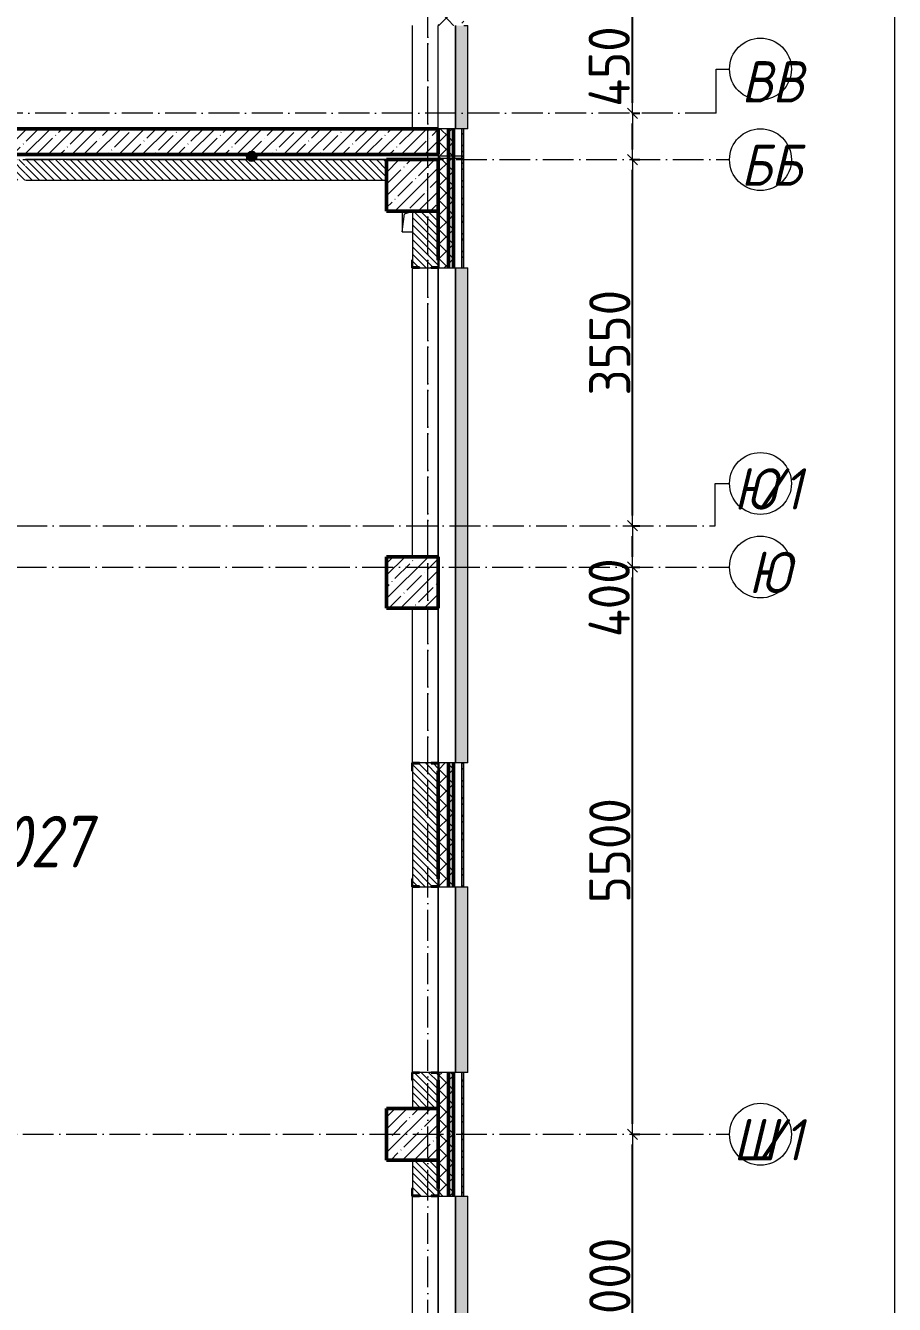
# Model space of a CAD drawing. Header units: millimetres. Extents: x -213536 to 1564669, y -45299 to 942238.
# Drawn here: x 239679 to 248102, y 494697 to 507097 of the extents above; entities that cross this region are included whole.
import ezdxf

# ---------------------------------------------------------------- set-up
doc = ezdxf.new("R2010")
doc.units = ezdxf.units.MM
doc.linetypes.add('50_200_ШТРИХ_1Т_ш5_п1_п1_', pattern=[700, 500, -100, 0, -100])
for name, color, linetype, lineweight in [('A-____-____-DIMS', 7, 'Continuous', 9), ('A-GENM-____-MCUT', 7, 'Continuous', 25), ('A-GENM-____-OTLN', 7, 'Continuous', 9), ('A-GENM-____-OTLN-1', 7, 'Continuous', 25), ('A-GLAZ-____-OTLN', 7, 'Continuous', 9), ('A-WALL-____-MCUT', 7, 'Continuous', 13), ('A-WALL-____-MCUT-1', 7, 'Continuous', 9), ('A-WALL-____-MCUT-2', 7, 'Continuous', 50), ('A-WALL-____-MCUT-3', 7, 'Continuous', 9), ('A-WALL-____-OTLN', 7, 'Continuous', 9), ('A-WALL-____-PATT-1', 7, 'Continuous', 9), ('A-WALL-FNSH-MCUT-1', 7, 'Continuous', 9), ('G-____-____-TEXT', 7, 'Continuous', 9), ('S-COLS-____-MCUT', 7, 'Continuous', 50), ('S-COLS-____-OTLN', 7, 'Continuous', 9), ('S-GRID-____-IDEN', 7, 'Continuous', 9), ('S-GRID-____-OTLN', 7, 'Continuous', 9), ('S-GRID-____-OTLN-1', 7, '50_200_ШТРИХ_1Т_ш5_п1_п1_', 9), ('Марки помещений', 7, 'Continuous', 9)]:
    doc.layers.add(name, color=color, linetype=linetype, lineweight=lineweight)
doc.layers.add('A-GLAZ-____-OTLN-1', color=7, linetype='Continuous', lineweight=9, true_color=0xc0c0c0)
doc.styles.add('ISOCPEUR_I', font='isocpeui.ttf', dxfattribs={"width": 0.9, "height": 2.5})
doc.styles.add('ISOCPEUR_I_2', font='isocpeui.ttf', dxfattribs={"width": 0.85, "height": 2.3})
doc.styles.add('ISOCPEUR_I_9', font='isocpeui.ttf', dxfattribs={"width": 0.9, "height": 250})
doc.styles.add('СПДС', font='isocpeur.ttf', dxfattribs={"width": 0.9})
doc.dimstyles.new('Размера А3', dxfattribs={"dimtxt": 200, "dimasz": 100, "dimexe": 70, "dimexo": 100, "dimgap": 20, "dimtad": 1, "dimdec": 0, "dimrnd": 10, "dimzin": 0, "dimdsep": 46, "dimtxsty": 'СПДС', "dimblk": 'ARROWHEAD_6', "dimcen": 1, "dimclrd": 256, "dimclre": 256, "dimclrt": 256, "dimazin": 0, "dimtfac": 1, "dimtdec": 0, "dimtmove": 2, "dimatfit": 3, "dimfxl": 1, "dimtolj": 1, "dimtzin": 0, "dimarcsym": 0})
pattern_1 = [(45, (142429.06, 459015.94), (-70.71068, 70.71068), []), (135, (142429.06, 459015.94), (-70.71068, -70.71068), [])]
pattern_2 = [(45, (-101000, -46531.04), (-114.04925, 114.04925), []), (45, (-100885.95, -46531.04), (-114.04925, 114.04925), [201.613, -40.323, 3.353, -36.97])]
pattern_3 = [(135, (142429.057, 459015.94), (-35.35534, -35.35534), [])]
pattern_4 = [(45, (142429.06, 459015.94), (-114.04925, 114.04925), []), (45, (142543.1, 459015.94), (-114.04925, 114.04925), [201.612, -40.322, 3.353, -36.97])]
pattern_5 = [(45, (142429.06, 459015.94), (-85.53659, 85.53659), []), (45, (142486.08, 459015.94), (-85.53659, 85.53659), [])]

# ---------------------------------------------------------------- blocks, each defined once
blk = doc.blocks.new('BSC_Колонна _Прямоугольная - 500х500-V114-АР1_План отверстий 3 этажа в осях 1-64_Ю-ЯЯ')
at = {"layer": 'S-COLS-____-OTLN'}
h = blk.add_hatch(dxfattribs=at)
h.set_pattern_fill('FP_119', color=256, style=0, pattern_type=2)
h.set_pattern_definition(pattern_2)
h.paths.add_polyline_path([(-250, -250), (250, -250), (250, 250), (-250, 250), (-250, 198)], flags=0)
at = {"layer": 'S-COLS-____-MCUT'}
for p, q in [((250, 250), (-250, 250)), ((-250, 250), (-250, -250)), ((250, -250), (250, 250)), ((-250, -250), (250, -250))]:
    blk.add_line(p, q, dxfattribs=at)
blk = doc.blocks.new('Отлив_СКБ - Отлив витража_120_НВФ-31885283-АР1_План отверстий 3 этажа в осях 1-64_Ю-ЯЯ')
at = {"layer": 'A-GLAZ-____-OTLN-1'}
for points in [[(427, -2), (1000, -2), (1000, 0), (0, 0), (0, -2)], [(427, -120), (1000, -120), (1000, -2), (0, -2), (0, -120)]]:
    blk.add_hatch(color=256, dxfattribs=at).paths.add_polyline_path(points, flags=0)
at = {"layer": 'A-GLAZ-____-OTLN'}
for p, q in [((0, 0), (1000, 0)), ((1000, -2), (0, -2)), ((0, -120), (0, -83)), ((0, -120), (1000, -120)), ((1000, -83), (1000, -120))]:
    blk.add_line(p, q, dxfattribs=at)
blk = doc.blocks.new('Стены 13 - Стены 4-31812941-АР1_План отверстий 3 этажа в осях 1-64_Ю-ЯЯ')
at = {"layer": 'A-WALL-____-MCUT'}
for p, q in [((-1844, 41030), (-1844, 41010)), ((-1594, 41030), (-1844, 41030)), ((-1844, 41010), (-1594, 41010)), ((-1594, 41010), (-1594, 41030))]:
    blk.add_line(p, q, dxfattribs=at)
blk = doc.blocks.new('Ось сетки - Круг_Ø6_00__ISO-2_5_0_9K_-25732049-АР1_План отверстий 3 этажа в осях 1-64_Ю-ЯЯ')
at = {"layer": 'S-GRID-____-IDEN'}
blk.add_circle((0, 0), 3, dxfattribs=at)
blk = doc.blocks.new('BSC_Колонна _Прямоугольная - 500х500-V35-АР1_План отверстий 3 этажа в осях 1-64_А-ГГ')
at = {"layer": 'S-COLS-____-OTLN'}
h = blk.add_hatch(dxfattribs=at)
h.set_pattern_fill('FP_72', color=256, style=0, pattern_type=2)
h.set_pattern_definition([(45, (-101000, -37331.04), (-114.04925, 114.04925), []), (45, (-100885.95, -37331.04), (-114.04925, 114.04925), [201.613, -40.323, 3.353, -36.97])])
h.paths.add_polyline_path([(-250, -250), (250, -250), (250, 250), (-250, 250)], flags=0)
at = {"layer": 'S-COLS-____-MCUT'}
for p, q in [((250, 250), (-250, 250)), ((-250, 250), (-250, -250)), ((250, -250), (250, 250)), ((-250, -250), (250, -250))]:
    blk.add_line(p, q, dxfattribs=at)
blk = doc.blocks.new('BSC_Колонна _Прямоугольная - 500х500-V138-АР1_План отверстий 3 этажа в осях 1-64_А-ГГ')
at = {"layer": 'S-COLS-____-OTLN'}
h = blk.add_hatch(dxfattribs=at)
h.set_pattern_fill('FP_161', color=256, style=0, pattern_type=2)
h.set_pattern_definition(pattern_2)
h.paths.add_polyline_path([(-250, -250), (250, -250), (250, 250), (-250, 250), (-250, -215)], flags=0)
at = {"layer": 'S-COLS-____-MCUT'}
for p, q in [((250, 250), (-250, 250)), ((-250, 250), (-250, -250)), ((250, -250), (250, 250)), ((-250, -250), (250, -250))]:
    blk.add_line(p, q, dxfattribs=at)
blk = doc.blocks.new('BSC_Колонна _Прямоугольная - 500х500-V140-АР1_План отверстий 3 этажа в осях 1-64_А-ГГ')
at = {"layer": 'S-COLS-____-OTLN'}
h = blk.add_hatch(dxfattribs=at)
h.set_pattern_fill('FP_163', color=256, style=0, pattern_type=2)
h.set_pattern_definition([(45, (-101000, -42681.04), (-114.04925, 114.04925), []), (45, (-100885.95, -42681.04), (-114.04925, 114.04925), [201.613, -40.323, 3.353, -36.97])])
h.paths.add_polyline_path([(-250, -250), (250, -250), (250, 250), (-250, 250)], flags=0)
at = {"layer": 'S-COLS-____-MCUT'}
for p, q in [((250, 250), (-250, 250)), ((-250, 250), (-250, -250)), ((250, -250), (250, 250)), ((-250, -250), (250, -250))]:
    blk.add_line(p, q, dxfattribs=at)
blk = doc.blocks.new('Фахверк_СКБ_Уголок - 250_2700-27497298-АР1_План отверстий 3 этажа в осях 1-64_А-ГГ')
at = {"layer": 'A-GENM-____-MCUT'}
for p, q in [((200, 181), (125, 181)), ((125, 181), (125, 106)), ((131, 106), (131, 175)), ((131, 175), (200, 175)), ((200, 175), (200, 181)), ((125, 106), (131, 106)), ((131, -6), (125, -6)), ((125, -6), (125, -81)), ((125, -81), (200, -81)), ((131, -75), (131, -6)), ((200, -75), (131, -75)), ((200, -81), (200, -75))]:
    blk.add_line(p, q, dxfattribs=at)
blk = doc.blocks.new('AR_Отверстие прямоугольное _в плите_ - AR_Отверстие прямоугольное _в плите_-V178-АР1_План отверстий 3 этажа в осях 1-64_А-ГГ')
at = {"layer": 'A-GENM-____-OTLN'}
for p, q in [((-50, 100), (-50, -100)), ((-50, -100), (-25, 75)), ((-25, 75), (50, 100)), ((-50, -100), (50, -100))]:
    blk.add_line(p, q, dxfattribs=at)
blk = doc.blocks.new('Отлив_СКБ - Отлив витража_120_НВФ-31885687-АР1_План отверстий 3 этажа в осях 1-64_А-ГГ')
at = {"layer": 'A-GLAZ-____-OTLN-1'}
for points in [[(0, 0), (0, -2), (1800, -2), (1800, 0), (534, 0)], [(0, -2), (0, -120), (1800, -120), (1800, -2), (534, -2)]]:
    blk.add_hatch(color=256, dxfattribs=at).paths.add_polyline_path(points, flags=0)
at = {"layer": 'A-GLAZ-____-OTLN'}
for p, q in [((0, 0), (1800, 0)), ((1800, -2), (0, -2)), ((0, -120), (0, -83)), ((0, -120), (1800, -120)), ((1800, -83), (1800, -120))]:
    blk.add_line(p, q, dxfattribs=at)
blk = doc.blocks.new('Отлив_СКБ - Отлив витража_120_НВФ-31885688-АР1_План отверстий 3 этажа в осях 1-64_А-ГГ')
at = {"layer": 'A-GLAZ-____-OTLN-1'}
for points in [[(4275, -2), (4800, -2), (4800, 0), (0, 0), (0, -2), (740, -2)], [(4275, -120), (4800, -120), (4800, -2), (0, -2), (0, -120), (740, -120)]]:
    blk.add_hatch(color=256, dxfattribs=at).paths.add_polyline_path(points, flags=0)
at = {"layer": 'A-GLAZ-____-OTLN'}
for p, q in [((0, 0), (4800, 0)), ((4800, -2), (0, -2)), ((0, -120), (0, -83)), ((0, -120), (4800, -120)), ((4800, -83), (4800, -120))]:
    blk.add_line(p, q, dxfattribs=at)
blk = doc.blocks.new('Стены 13 - Стены 4-31812941-АР1_План отверстий 3 этажа в осях 1-64_А-ГГ')
at = {"layer": 'A-WALL-____-MCUT-3'}
for p, q in [((-1844, 41030), (-1844, 41010)), ((-1594, 41030), (-1844, 41030)), ((-1844, 41010), (-1594, 41010)), ((-1594, 41010), (-1594, 41030))]:
    blk.add_line(p, q, dxfattribs=at)
blk = doc.blocks.new('Ось сетки - Круг_Ø6_00__ISO-2_5_0_9K_-25732049-АР1_План отверстий 3 этажа в осях 1-64_А-ГГ')
at = {"layer": 'S-GRID-____-IDEN'}
blk.add_circle((0, 0), 3, dxfattribs=at)
blk = doc.blocks.new('ARROWHEAD_6')
at = {"color": 0, "linetype": 'Continuous'}
for p, q in [((0, 0), (-1, 0)), ((-0.5, -0.5), (0.5, 0.5))]:
    blk.add_line(p, q, dxfattribs=at)
blk = doc.blocks.new('*D2941')
at = {"layer": 'A-____-____-DIMS', "lineweight": -2, "transparency": 16777216}
for p, q in [((245557, 502247), (245633, 502247)), ((245563, 501947), (245563, 502147)), ((245557, 501847), (245633, 501847))]:
    blk.add_line(p, q, dxfattribs=at)
at = {"layer": 'Defpoints', "color": 0, "lineweight": 50, "transparency": 16777216}
for p in [(245457, 502247), (245563, 502247), (245457, 501847)]:
    blk.add_point(p, dxfattribs=at)
at = {"layer": 'A-____-____-DIMS', "lineweight": -2, "transparency": 16777216, "xscale": 100, "yscale": 100, "zscale": 100}
for p, rotation in [((245563, 502247), 90), ((245563, 501847), 270)]:
    blk.add_blockref('ARROWHEAD_6', p, dxfattribs=dict(at, rotation=rotation))
at = {"layer": 'A-____-____-DIMS', "transparency": 16777216, "insert": (245137, 501167), "char_height": 400, "attachment_point": 1, "rotation": 90, "line_spacing_factor": 1.149209, "style": 'СПДС'}
blk.add_mtext('\\A1;400', dxfattribs=at)
blk = doc.blocks.new('*D2942')
at = {"layer": 'A-____-____-DIMS', "lineweight": -2, "transparency": 16777216}
for p, q in [((245557, 505797), (245633, 505797)), ((245563, 502347), (245563, 505697)), ((245557, 502247), (245633, 502247))]:
    blk.add_line(p, q, dxfattribs=at)
at = {"layer": 'Defpoints', "color": 0, "lineweight": 50, "transparency": 16777216}
for p in [(245457, 505797), (245563, 505797), (245457, 502247)]:
    blk.add_point(p, dxfattribs=at)
at = {"layer": 'A-____-____-DIMS', "lineweight": -2, "transparency": 16777216, "xscale": 100, "yscale": 100, "zscale": 100}
for p, rotation in [((245563, 505797), 90), ((245563, 502247), 270)]:
    blk.add_blockref('ARROWHEAD_6', p, dxfattribs=dict(at, rotation=rotation))
at = {"layer": 'A-____-____-DIMS', "transparency": 16777216, "insert": (245343, 504022), "char_height": 400, "attachment_point": 5, "rotation": 90, "style": 'СПДС'}
blk.add_mtext('\\A1;3550', dxfattribs=at)
blk = doc.blocks.new('*D2943')
at = {"layer": 'A-____-____-DIMS', "lineweight": -2, "transparency": 16777216}
for p, q in [((245557, 506247), (245633, 506247)), ((245563, 505897), (245563, 506147)), ((245557, 505797), (245633, 505797))]:
    blk.add_line(p, q, dxfattribs=at)
at = {"layer": 'Defpoints', "color": 0, "lineweight": 50, "transparency": 16777216}
for p in [(245457, 506247), (245563, 506247), (245457, 505797)]:
    blk.add_point(p, dxfattribs=at)
at = {"layer": 'A-____-____-DIMS', "lineweight": -2, "transparency": 16777216, "xscale": 100, "yscale": 100, "zscale": 100}
for p, rotation in [((245563, 506247), 90), ((245563, 505797), 270)]:
    blk.add_blockref('ARROWHEAD_6', p, dxfattribs=dict(at, rotation=rotation))
at = {"layer": 'A-____-____-DIMS', "transparency": 16777216, "insert": (245137, 506310), "char_height": 400, "attachment_point": 1, "rotation": 90, "line_spacing_factor": 1.149209, "style": 'СПДС'}
blk.add_mtext('\\A1;450', dxfattribs=at)
blk = doc.blocks.new('*D2944')
at = {"layer": 'A-____-____-DIMS', "lineweight": -2, "transparency": 16777216}
for p, q in [((245557, 510947), (245633, 510947)), ((245563, 506347), (245563, 510847)), ((245557, 506247), (245633, 506247))]:
    blk.add_line(p, q, dxfattribs=at)
at = {"layer": 'Defpoints', "color": 0, "lineweight": 50, "transparency": 16777216}
for p in [(245457, 510947), (245563, 510947), (245457, 506247)]:
    blk.add_point(p, dxfattribs=at)
at = {"layer": 'A-____-____-DIMS', "lineweight": -2, "transparency": 16777216, "xscale": 100, "yscale": 100, "zscale": 100}
for p, rotation in [((245563, 510947), 90), ((245563, 506247), 270)]:
    blk.add_blockref('ARROWHEAD_6', p, dxfattribs=dict(at, rotation=rotation))
at = {"layer": 'A-____-____-DIMS', "transparency": 16777216, "insert": (245343, 508597), "char_height": 400, "attachment_point": 5, "rotation": 90, "style": 'СПДС'}
blk.add_mtext('\\A1;4700', dxfattribs=at)
blk = doc.blocks.new('*D2967')
at = {"layer": 'A-____-____-DIMS', "lineweight": -2, "transparency": 16777216}
for p, q in [((245557, 496347), (245633, 496347)), ((245563, 493447), (245563, 496247)), ((245557, 493347), (245633, 493347))]:
    blk.add_line(p, q, dxfattribs=at)
at = {"layer": 'Defpoints', "color": 0, "lineweight": 50, "transparency": 16777216}
for p in [(245457, 496347), (245563, 496347), (245457, 493347)]:
    blk.add_point(p, dxfattribs=at)
at = {"layer": 'A-____-____-DIMS', "lineweight": -2, "transparency": 16777216, "xscale": 100, "yscale": 100, "zscale": 100}
for p, rotation in [((245563, 496347), 90), ((245563, 493347), 270)]:
    blk.add_blockref('ARROWHEAD_6', p, dxfattribs=dict(at, rotation=rotation))
at = {"layer": 'A-____-____-DIMS', "transparency": 16777216, "insert": (245343, 494847), "char_height": 400, "attachment_point": 5, "rotation": 90, "style": 'СПДС'}
blk.add_mtext('\\A1;3000', dxfattribs=at)
blk = doc.blocks.new('*D2968')
at = {"layer": 'A-____-____-DIMS', "lineweight": -2, "transparency": 16777216}
for p, q in [((245557, 501847), (245633, 501847)), ((245563, 496447), (245563, 501747)), ((245557, 496347), (245633, 496347))]:
    blk.add_line(p, q, dxfattribs=at)
at = {"layer": 'Defpoints', "color": 0, "lineweight": 50, "transparency": 16777216}
for p in [(245457, 501847), (245563, 501847), (245457, 496347)]:
    blk.add_point(p, dxfattribs=at)
at = {"layer": 'A-____-____-DIMS', "lineweight": -2, "transparency": 16777216, "xscale": 100, "yscale": 100, "zscale": 100}
for p, rotation in [((245563, 501847), 90), ((245563, 496347), 270)]:
    blk.add_blockref('ARROWHEAD_6', p, dxfattribs=dict(at, rotation=rotation))
at = {"layer": 'A-____-____-DIMS', "transparency": 16777216, "insert": (245343, 499097), "char_height": 400, "attachment_point": 5, "rotation": 90, "style": 'СПДС'}
blk.add_mtext('\\A1;5500', dxfattribs=at)
blk = doc.blocks.new('*D2969')
at = {"layer": 'A-____-____-DIMS', "lineweight": -2, "transparency": 16777216}
for p, q in [((245557, 502247), (245633, 502247)), ((245563, 501947), (245563, 502147)), ((245557, 501847), (245633, 501847))]:
    blk.add_line(p, q, dxfattribs=at)
at = {"layer": 'Defpoints', "color": 0, "lineweight": 50, "transparency": 16777216}
for p in [(245457, 502247), (245563, 502247), (245457, 501847)]:
    blk.add_point(p, dxfattribs=at)
at = {"layer": 'A-____-____-DIMS', "lineweight": -2, "transparency": 16777216, "xscale": 100, "yscale": 100, "zscale": 100}
for p, rotation in [((245563, 502247), 90), ((245563, 501847), 270)]:
    blk.add_blockref('ARROWHEAD_6', p, dxfattribs=dict(at, rotation=rotation))
at = {"layer": 'A-____-____-DIMS', "transparency": 16777216, "insert": (245137, 501167), "char_height": 400, "attachment_point": 1, "rotation": 90, "line_spacing_factor": 1.149209, "style": 'СПДС'}
blk.add_mtext('\\A1;400', dxfattribs=at)
blk = doc.blocks.new('*D2970')
at = {"layer": 'A-____-____-DIMS', "lineweight": -2, "transparency": 16777216}
for p, q in [((245557, 505797), (245633, 505797)), ((245563, 502347), (245563, 505697)), ((245557, 502247), (245633, 502247))]:
    blk.add_line(p, q, dxfattribs=at)
at = {"layer": 'Defpoints', "color": 0, "lineweight": 50, "transparency": 16777216}
for p in [(245457, 505797), (245563, 505797), (245457, 502247)]:
    blk.add_point(p, dxfattribs=at)
at = {"layer": 'A-____-____-DIMS', "lineweight": -2, "transparency": 16777216, "xscale": 100, "yscale": 100, "zscale": 100}
for p, rotation in [((245563, 505797), 90), ((245563, 502247), 270)]:
    blk.add_blockref('ARROWHEAD_6', p, dxfattribs=dict(at, rotation=rotation))
at = {"layer": 'A-____-____-DIMS', "transparency": 16777216, "insert": (245343, 504022), "char_height": 400, "attachment_point": 5, "rotation": 90, "style": 'СПДС'}
blk.add_mtext('\\A1;3550', dxfattribs=at)
blk = doc.blocks.new('*D2971')
at = {"layer": 'A-____-____-DIMS', "lineweight": -2, "transparency": 16777216}
for p, q in [((245557, 506247), (245633, 506247)), ((245563, 505897), (245563, 506147)), ((245557, 505797), (245633, 505797))]:
    blk.add_line(p, q, dxfattribs=at)
at = {"layer": 'Defpoints', "color": 0, "lineweight": 50, "transparency": 16777216}
for p in [(245457, 506247), (245563, 506247), (245457, 505797)]:
    blk.add_point(p, dxfattribs=at)
at = {"layer": 'A-____-____-DIMS', "lineweight": -2, "transparency": 16777216, "xscale": 100, "yscale": 100, "zscale": 100}
for p, rotation in [((245563, 506247), 90), ((245563, 505797), 270)]:
    blk.add_blockref('ARROWHEAD_6', p, dxfattribs=dict(at, rotation=rotation))
at = {"layer": 'A-____-____-DIMS', "transparency": 16777216, "insert": (245137, 506310), "char_height": 400, "attachment_point": 1, "rotation": 90, "line_spacing_factor": 1.149209, "style": 'СПДС'}
blk.add_mtext('\\A1;450', dxfattribs=at)

msp = doc.modelspace()

# ---------------------------------------------------------------- hatches: boundary and pattern name
at = {"layer": 'A-WALL-____-PATT-1'}
h = msp.add_hatch(dxfattribs=at)
h.set_pattern_fill('FP_4', color=256, style=0, pattern_type=2)
h.set_pattern_definition(pattern_1)
h.paths.add_polyline_path([(243679.1, 505812), (243779.1, 505812), (243779.1, 506097), (243679.1, 506097)], flags=0)
h.paths.add_polyline_path([(243779.1, 507097), (243779.1, 514797), (243685.1, 514797), (243685.1, 514722), (243679.1, 514722), (243679.1, 507097)], flags=0)
h.paths.add_polyline_path([(243685.1, 528497), (243779.1, 528497), (243779.1, 529747), (243685.1, 529747), (243685.1, 529672), (243679.1, 529672), (243679.1, 528572), (243685.1, 528572), (243685.1, 528503)], flags=0)
h.paths.add_polyline_path([(243779.1, 531547), (243779.1, 532747), (243679.1, 532747), (243679.1, 531622), (243685.1, 531622), (243685.1, 531547)], flags=0)
h.paths.add_polyline_path([(243779.1, 534547), (243779.1, 535747), (243685.1, 535747), (243685.1, 535672), (243679.1, 535672), (243679.1, 534622), (243685.1, 534622), (243685.1, 534547)], flags=0)
h.paths.add_polyline_path([(243779.1, 537547), (243779.1, 538747), (243685.1, 538747), (243685.1, 538672), (243679.1, 538672), (243679.1, 537622), (243685.1, 537622), (243685.1, 537547)], flags=0)
h.paths.add_polyline_path([(243779.1, 540547), (243779.1, 544697), (243679.1, 544697), (243679.1, 540547)], flags=0)
h = msp.add_hatch(dxfattribs=at)
h.set_pattern_fill('FP_4', color=256, style=0, pattern_type=2)
h.set_pattern_definition(pattern_1)
h.paths.add_polyline_path([(243829.1, 505812), (243829.1, 506097), (243779.1, 506097), (243779.1, 505812)], flags=0)
h.paths.add_polyline_path([(243829.1, 507097), (243829.1, 514797), (243779.1, 514797), (243779.1, 507097)], flags=0)
h.paths.add_polyline_path([(243829.1, 528497), (243829.1, 529747), (243779.1, 529747), (243779.1, 528497)], flags=0)
h.paths.add_polyline_path([(243829.1, 531547), (243829.1, 532747), (243779.1, 532747), (243779.1, 531547)], flags=0)
h.paths.add_polyline_path([(243779.1, 534547), (243829.1, 534547), (243829.1, 535747), (243779.1, 535747), (243779.1, 535613.2)], flags=0)
h.paths.add_polyline_path([(243829.1, 537547), (243829.1, 538747), (243779.1, 538747), (243779.1, 537547)], flags=0)
h.paths.add_polyline_path([(243779.1, 540547), (243829.1, 540547), (243829.1, 544697), (243779.1, 544697)], flags=0)
h = msp.add_hatch(dxfattribs=at)
h.set_pattern_fill('FP_6', color=256, style=0, pattern_type=2)
h.set_pattern_definition(pattern_5)
h.paths.add_polyline_path([(243929.1, 505832), (243929.1, 506097), (243909.1, 506097), (243909.1, 505832)], flags=0)
h.paths.add_polyline_path([(243909.1, 507097), (243929.1, 507097), (243929.1, 514797), (243909.1, 514797), (243909.1, 509781.5)], flags=0)
h = msp.add_hatch(dxfattribs=at)
h.set_pattern_fill('FP_12', color=256, style=0, pattern_type=2)
h.set_pattern_definition(pattern_4)
h.paths.add_polyline_path([(243679.1, 505847), (243679.1, 506097), (239279.1, 506097), (239279.1, 505847), (243160.5, 505847)], flags=0)
h = msp.add_hatch(dxfattribs=at)
h.set_pattern_fill('FP_38', color=256, style=0, pattern_type=2)
h.set_pattern_definition(pattern_4)
h.paths.add_polyline_path([(243679.1, 505847), (243679.1, 506097), (239279.1, 506097), (239279.1, 505847), (243160.8, 505847)], flags=0)
h = msp.add_hatch(dxfattribs=at)
h.set_pattern_fill('FP_1', color=256, style=0, pattern_type=2)
h.set_pattern_definition(pattern_1)
h.paths.add_polyline_path([(243779.1, 505812), (243779.1, 506097), (243679.1, 506097), (243679.1, 505812)], flags=0)
h = msp.add_hatch(dxfattribs=at)
h.set_pattern_fill('FP_1', color=256, style=0, pattern_type=2)
h.set_pattern_definition(pattern_1)
h.paths.add_polyline_path([(243829.1, 505812), (243829.1, 506097), (243779.1, 506097), (243779.1, 505812)], flags=0)
h = msp.add_hatch(dxfattribs=at)
h.set_pattern_fill('FP_3', color=256, style=0, pattern_type=2)
h.set_pattern_definition(pattern_5)
h.paths.add_polyline_path([(243929.1, 505832), (243929.1, 506097), (243909.1, 506097), (243909.1, 505832)], flags=0)
h = msp.add_hatch(dxfattribs=at)
h.set_pattern_fill('FP_9', color=256, style=0, pattern_type=2)
h.set_pattern_definition(pattern_3)
h.paths.add_polyline_path([(243179.1, 505597), (243179.1, 505797), (239679.1, 505797), (239679.1, 505728), (239673.1, 505728), (239673.1, 505797), (236179.1, 505797), (236179.1, 505597), (239673.1, 505597), (239673.1, 505666), (239679.1, 505666), (239679.1, 505597), (243160.5, 505597)], flags=0)
h = msp.add_hatch(dxfattribs=at)
h.set_pattern_fill('FP_6', color=256, style=0, pattern_type=2)
h.set_pattern_definition(pattern_3)
h.paths.add_polyline_path([(243179.1, 505597), (243179.1, 505797), (239679.1, 505797), (239679.1, 505728), (239673.1, 505728), (239673.1, 505797), (236179.1, 505797), (236179.1, 505597), (239673.1, 505597), (239673.1, 505666), (239679.1, 505666), (239679.1, 505597), (243160.8, 505597)], flags=0)
h = msp.add_hatch(dxfattribs=at)
h.set_pattern_fill('FP_4', color=256, style=0, pattern_type=2)
h.set_pattern_definition(pattern_1)
h.paths.add_polyline_path([(243685.1, 504747), (243779.1, 504747), (243779.1, 505812), (243679.1, 505812), (243679.1, 504822), (243685.1, 504822), (243685.1, 504753)], flags=0)
h = msp.add_hatch(dxfattribs=at)
h.set_pattern_fill('FP_1', color=256, style=0, pattern_type=2)
h.set_pattern_definition(pattern_1)
h.paths.add_polyline_path([(243779.1, 456997), (243779.1, 457947), (243685.1, 457947), (243685.1, 457872), (243679.1, 457872), (243679.1, 456997)], flags=0)
h.paths.add_polyline_path([(243685.1, 459747), (243779.1, 459747), (243779.1, 460947), (243685.1, 460947), (243685.1, 460872), (243679.1, 460872), (243679.1, 459822), (243685.1, 459822), (243685.1, 459750)], flags=0)
h.paths.add_polyline_path([(243779.1, 462747), (243779.1, 463947), (243685.1, 463947), (243685.1, 463872), (243679.1, 463872), (243679.1, 462822), (243685.1, 462822), (243685.1, 462747)], flags=0)
h.paths.add_polyline_path([(243779.1, 465747), (243779.1, 466947), (243685.1, 466947), (243685.1, 466872), (243679.1, 466872), (243679.1, 465822), (243685.1, 465822), (243685.1, 465747)], flags=0)
h.paths.add_polyline_path([(243685.1, 468747), (243779.1, 468747), (243779.1, 469947), (243685.1, 469947), (243685.1, 469872), (243679.1, 469872), (243679.1, 468822), (243685.1, 468822), (243685.1, 468753)], flags=0)
h.paths.add_polyline_path([(243685.1, 474747), (243779.1, 474747), (243779.1, 475947), (243685.1, 475947), (243685.1, 475872), (243679.1, 475872), (243679.1, 474822), (243685.1, 474822), (243685.1, 474753)], flags=0)
h.paths.add_polyline_path([(243685.1, 477747), (243779.1, 477747), (243779.1, 478947), (243685.1, 478947), (243685.1, 478872), (243679.1, 478872), (243679.1, 477822), (243685.1, 477822), (243685.1, 477753)], flags=0)
h.paths.add_polyline_path([(243779.1, 480747), (243779.1, 481947), (243685.1, 481947), (243685.1, 481872), (243679.1, 481872), (243679.1, 480822), (243685.1, 480822), (243685.1, 480747)], flags=0)
h.paths.add_polyline_path([(243685.1, 483747), (243779.1, 483747), (243779.1, 484947), (243685.1, 484947), (243685.1, 484872), (243679.1, 484872), (243679.1, 483822), (243685.1, 483822), (243685.1, 483753)], flags=0)
h.paths.add_polyline_path([(243779.1, 486747), (243779.1, 487947), (243685.1, 487947), (243685.1, 487872), (243679.1, 487872), (243679.1, 486822), (243685.1, 486822), (243685.1, 486747)], flags=0)
h.paths.add_polyline_path([(243779.1, 492747), (243779.1, 493947), (243685.1, 493947), (243685.1, 493872), (243679.1, 493872), (243679.1, 492822), (243685.1, 492822), (243685.1, 492747)], flags=0)
h.paths.add_polyline_path([(243685.1, 495747), (243779.1, 495747), (243779.1, 496947), (243685.1, 496947), (243685.1, 496872), (243679.1, 496872), (243679.1, 495822), (243685.1, 495822), (243685.1, 495753)], flags=0)
h.paths.add_polyline_path([(243779.1, 498747), (243779.1, 499947), (243685.1, 499947), (243685.1, 499872), (243679.1, 499872), (243679.1, 498822), (243685.1, 498822), (243685.1, 498747)], flags=0)
h.paths.add_polyline_path([(243779.1, 504747), (243779.1, 505812), (243679.1, 505812), (243679.1, 504822), (243685.1, 504822), (243685.1, 504747)], flags=0)
h = msp.add_hatch(dxfattribs=at)
h.set_pattern_fill('FP_4', color=256, style=0, pattern_type=2)
h.set_pattern_definition(pattern_1)
h.paths.add_polyline_path([(243829.1, 504747), (243829.1, 505812), (243779.1, 505812), (243779.1, 504747)], flags=0)
h = msp.add_hatch(dxfattribs=at)
h.set_pattern_fill('FP_1', color=256, style=0, pattern_type=2)
h.set_pattern_definition(pattern_1)
h.paths.add_polyline_path([(243779.1, 456947), (243829.1, 456947), (243829.1, 457947), (243779.1, 457947), (243779.1, 456997)], flags=0)
h.paths.add_polyline_path([(243779.1, 459747), (243829.1, 459747), (243829.1, 460947), (243779.1, 460947), (243779.1, 459750)], flags=0)
h.paths.add_polyline_path([(243829.1, 462747), (243829.1, 463947), (243779.1, 463947), (243779.1, 462747)], flags=0)
h.paths.add_polyline_path([(243829.1, 465747), (243829.1, 466947), (243779.1, 466947), (243779.1, 465747)], flags=0)
h.paths.add_polyline_path([(243779.1, 468747), (243829.1, 468747), (243829.1, 469947), (243779.1, 469947), (243779.1, 469210.3)], flags=0)
h.paths.add_polyline_path([(243779.1, 474747), (243829.1, 474747), (243829.1, 475947), (243779.1, 475947), (243779.1, 475230.5)], flags=0)
h.paths.add_polyline_path([(243829.1, 477747), (243829.1, 478947), (243779.1, 478947), (243779.1, 477747)], flags=0)
h.paths.add_polyline_path([(243829.1, 480747), (243829.1, 481947), (243779.1, 481947), (243779.1, 480747)], flags=0)
h.paths.add_polyline_path([(243779.1, 483747), (243829.1, 483747), (243829.1, 484947), (243779.1, 484947), (243779.1, 483830.8)], flags=0)
h.paths.add_polyline_path([(243779.1, 486747), (243829.1, 486747), (243829.1, 487947), (243779.1, 487947), (243779.1, 487271)], flags=0)
h.paths.add_polyline_path([(243779.1, 492747), (243829.1, 492747), (243829.1, 493947), (243779.1, 493947), (243779.1, 493291.2)], flags=0)
h.paths.add_polyline_path([(243829.1, 495747), (243829.1, 496947), (243779.1, 496947), (243779.1, 495747)], flags=0)
h.paths.add_polyline_path([(243779.1, 498747), (243829.1, 498747), (243829.1, 499947), (243779.1, 499947), (243779.1, 499311.4)], flags=0)
h.paths.add_polyline_path([(243779.1, 504747), (243829.1, 504747), (243829.1, 505812), (243779.1, 505812), (243779.1, 505331.6)], flags=0)
h = msp.add_hatch(dxfattribs=at)
h.set_pattern_fill('FP_6', color=256, style=0, pattern_type=2)
h.set_pattern_definition(pattern_5)
h.paths.add_polyline_path([(243929.1, 504747), (243929.1, 505812), (243909.1, 505812), (243909.1, 504747)], flags=0)
h = msp.add_hatch(dxfattribs=at)
h.set_pattern_fill('FP_3', color=256, style=0, pattern_type=2)
h.set_pattern_definition(pattern_5)
h.paths.add_polyline_path([(243909.1, 456847), (243929.1, 456847), (243929.1, 457947), (243909.1, 457947), (243909.1, 456867)], flags=0)
h.paths.add_polyline_path([(243929.1, 459747), (243929.1, 460947), (243909.1, 460947), (243909.1, 459747)], flags=0)
h.paths.add_polyline_path([(243909.1, 462747), (243929.1, 462747), (243929.1, 463947), (243909.1, 463947), (243909.1, 463190.1)], flags=0)
h.paths.add_polyline_path([(243909.1, 465747), (243929.1, 465747), (243929.1, 466947), (243909.1, 466947), (243909.1, 465770.2)], flags=0)
h.paths.add_polyline_path([(243929.1, 468747), (243929.1, 469947), (243909.1, 469947), (243909.1, 468747)], flags=0)
h.paths.add_polyline_path([(243929.1, 474747), (243929.1, 475947), (243909.1, 475947), (243909.1, 474747)], flags=0)
h.paths.add_polyline_path([(243929.1, 477747), (243929.1, 478947), (243909.1, 478947), (243909.1, 477747)], flags=0)
h.paths.add_polyline_path([(243929.1, 480747), (243929.1, 481947), (243909.1, 481947), (243909.1, 480747)], flags=0)
h.paths.add_polyline_path([(243909.1, 483747), (243929.1, 483747), (243929.1, 484947), (243909.1, 484947), (243909.1, 483830.8)], flags=0)
h.paths.add_polyline_path([(243929.1, 486747), (243929.1, 487947), (243909.1, 487947), (243909.1, 486747)], flags=0)
h.paths.add_polyline_path([(243929.1, 492747), (243929.1, 493947), (243909.1, 493947), (243909.1, 492747)], flags=0)
h.paths.add_polyline_path([(243909.1, 495747), (243929.1, 495747), (243929.1, 496947), (243909.1, 496947), (243909.1, 495871.3)], flags=0)
h.paths.add_polyline_path([(243929.1, 498747), (243929.1, 499947), (243909.1, 499947), (243909.1, 498747)], flags=0)
h.paths.add_polyline_path([(243929.1, 504747), (243929.1, 505812), (243909.1, 505812), (243909.1, 504747)], flags=0)
h = msp.add_hatch(dxfattribs=at)
h.set_pattern_fill('FP_6', color=256, style=0, pattern_type=2)
h.set_pattern_definition(pattern_3)
h.paths.add_polyline_path([(243498.1, 504747), (243610.1, 504747), (243610.1, 504753), (243679.1, 504753), (243679.1, 505297), (243429.1, 505297), (243429.1, 504753), (243498.1, 504753)], flags=0)
h = msp.add_hatch(dxfattribs=at)
h.set_pattern_fill('FP_6', color=256, style=0, pattern_type=2)
h.set_pattern_definition(pattern_3)
h.paths.add_polyline_path([(243429.1, 496597), (243679.1, 496597), (243679.1, 496941), (243610.1, 496941), (243610.1, 496947), (243498.1, 496947), (243498.1, 496941), (243429.1, 496941), (243429.1, 496872)], flags=0)
h.paths.add_polyline_path([(243498.1, 498747), (243610.1, 498747), (243610.1, 498753), (243679.1, 498753), (243679.1, 499941), (243610.1, 499941), (243610.1, 499947), (243498.1, 499947), (243498.1, 499941), (243429.1, 499941), (243429.1, 498753), (243498.1, 498753)], flags=0)
h = msp.add_hatch(dxfattribs=at)
h.set_pattern_fill('FP_6', color=256, style=0, pattern_type=2)
h.set_pattern_definition(pattern_3)
h.paths.add_polyline_path([(243610.1, 493597), (243679.1, 493597), (243679.1, 493941), (243610.1, 493941), (243610.1, 493947), (243498.1, 493947), (243498.1, 493941), (243429.1, 493941), (243429.1, 493597)], flags=0)
h.paths.add_polyline_path([(243610.1, 495747), (243610.1, 495753), (243679.1, 495753), (243679.1, 496097), (243429.1, 496097), (243429.1, 495753), (243498.1, 495753), (243498.1, 495747)], flags=0)
at = {"layer": 'G-____-____-TEXT'}
h = msp.add_hatch(color=256, dxfattribs=at)
edge = h.paths.add_edge_path(flags=0)
edge.add_arc((241871.1, 505829.3), 50, 0, 360)
h = msp.add_hatch(color=256, dxfattribs=at)
edge = h.paths.add_edge_path(flags=0)
edge.add_arc((241871.1, 505829.3), 50, 0, 360)

# ---------------------------------------------------------------- linework, layer by layer
at = {"color": 1, "lineweight": 0}
msp.add_lwpolyline([(134866.3, 551818.7), (248102.3, 551818.7), (248102.3, 452990.7), (134866.3, 452990.7)], close=True, dxfattribs=at)
at = {"layer": 'A-WALL-____-MCUT'}
for p, q in [((243679.1, 506097), (243679.1, 505797)), ((243909.1, 506097), (243679.1, 506097)), ((243909.1, 504747), (243909.1, 506097)), ((243179.1, 505797), (239679.1, 505797)), ((239679.1, 505597), (243179.1, 505597))]:
    msp.add_line(p, q, dxfattribs=at)
at = {"layer": 'A-WALL-____-MCUT-1'}
for p, q in [((243679.1, 506097), (239529.1, 506097)), ((243679.1, 505847), (243679.1, 506097)), ((243779.1, 504747), (243779.1, 506097)), ((243829.1, 504747), (243829.1, 506097)), ((239279.1, 505847), (243679.1, 505847))]:
    msp.add_line(p, q, dxfattribs=at)
at = {"layer": 'A-WALL-____-MCUT-2'}
for p, q in [((243679.1, 506097), (239529.1, 506097)), ((243679.1, 505847), (243679.1, 506097)), ((243779.1, 504747), (243779.1, 506097)), ((243829.1, 504747), (243829.1, 506097)), ((239279.1, 505847), (243679.1, 505847)), ((243679.1, 504822), (243679.1, 505297)), ((243679.1, 499872), (243679.1, 498822)), ((243779.1, 498747), (243779.1, 499947)), ((243829.1, 498747), (243829.1, 499947)), ((243679.1, 496872), (243679.1, 496597)), ((243779.1, 495747), (243779.1, 496947)), ((243829.1, 495747), (243829.1, 496947)), ((243679.1, 496097), (243679.1, 495822))]:
    msp.add_line(p, q, dxfattribs=at)
at = {"layer": 'A-WALL-____-MCUT-3'}
for p, q in [((243679.1, 506097), (243679.1, 505797)), ((243909.1, 504747), (243909.1, 506097)), ((243179.1, 505797), (239679.1, 505797)), ((239679.1, 505597), (243179.1, 505597)), ((243429.1, 505297), (243429.1, 504822)), ((243498.1, 504747), (243610.1, 504747)), ((243685.1, 504747), (243909.1, 504747)), ((243429.1, 499872), (243429.1, 498822)), ((243610.1, 499947), (243498.1, 499947)), ((243909.1, 499947), (243685.1, 499947)), ((243909.1, 498747), (243909.1, 499947)), ((243498.1, 498747), (243610.1, 498747)), ((243685.1, 498747), (243909.1, 498747)), ((243429.1, 496872), (243429.1, 496597)), ((243610.1, 496947), (243498.1, 496947)), ((243909.1, 496947), (243685.1, 496947)), ((243909.1, 495747), (243909.1, 496947)), ((243429.1, 496097), (243429.1, 495822)), ((243498.1, 495747), (243610.1, 495747)), ((243685.1, 495747), (243909.1, 495747))]:
    msp.add_line(p, q, dxfattribs=at)
at = {"layer": 'A-WALL-____-OTLN'}
for p, q in [((243429.1, 506097), (243429.1, 507097)), ((243679.1, 506097), (243679.1, 507097)), ((243429.1, 501947), (243429.1, 504747)), ((243679.1, 501947), (243679.1, 504747)), ((243679.1, 504747), (243679.1, 501947)), ((243429.1, 499947), (243429.1, 501447)), ((243679.1, 499947), (243679.1, 501447)), ((243679.1, 501447), (243679.1, 499947)), ((243429.1, 496947), (243429.1, 498747)), ((243679.1, 496947), (243679.1, 498747)), ((243679.1, 498747), (243679.1, 496947)), ((243429.1, 493947), (243429.1, 495747)), ((243679.1, 493947), (243679.1, 495747)), ((243679.1, 495747), (243679.1, 493947))]:
    msp.add_line(p, q, dxfattribs=at)
at = {"layer": 'A-WALL-FNSH-MCUT-1'}
for p, q in [((243929.1, 506097), (243909.1, 506097)), ((243909.1, 506097), (243909.1, 505832)), ((243909.1, 506097), (243909.1, 505832)), ((243929.1, 505832), (243929.1, 506097)), ((243929.1, 505832), (243929.1, 506097)), ((243909.1, 505832), (243929.1, 505832)), ((243909.1, 505832), (243929.1, 505832)), ((243929.1, 505812), (243909.1, 505812)), ((243909.1, 505812), (243909.1, 504747)), ((243929.1, 505812), (243909.1, 505812)), ((243909.1, 505812), (243909.1, 504747)), ((243929.1, 504747), (243929.1, 505812)), ((243929.1, 504747), (243929.1, 505812)), ((243909.1, 504747), (243929.1, 504747)), ((243929.1, 499947), (243909.1, 499947)), ((243909.1, 499947), (243909.1, 498747)), ((243929.1, 498747), (243929.1, 499947)), ((243909.1, 498747), (243929.1, 498747)), ((243929.1, 496947), (243909.1, 496947)), ((243909.1, 496947), (243909.1, 495747)), ((243929.1, 495747), (243929.1, 496947)), ((243909.1, 495747), (243929.1, 495747))]:
    msp.add_line(p, q, dxfattribs=at)
at = {"layer": 'G-____-____-TEXT'}
msp.add_circle((241871.1, 505829.3), 50, dxfattribs=at)
msp.add_circle((241871.1, 505829.3), 50, dxfattribs=at)
at = {"layer": 'S-GRID-____-OTLN'}
for p, q in [((246373.5, 506675.6), (246503.5, 506675.6)), ((246373.5, 506247), (246373.5, 506675.6)), ((246373.5, 506675.6), (246503.5, 506675.6)), ((246373.5, 506247), (246373.5, 506675.6)), ((246363.6, 502657.1), (246503.5, 502657.1)), ((246363.6, 502247), (246363.6, 502657.1)), ((246363.6, 502657.1), (246503.5, 502657.1)), ((246363.6, 502247), (246363.6, 502657.1))]:
    msp.add_line(p, q, dxfattribs=at)
at = {"layer": 'S-GRID-____-OTLN-1', "color": 251, "ltscale": 0.6, "true_color": 0x636466}
for p, q in [((243579.1, 498997), (243579.1, 549908.8)), ((243579.1, 454533.3), (243579.1, 508896.9)), ((246373.5, 506247), (235450.3, 506247)), ((246373.5, 506247), (235450.3, 506247)), ((235450.3, 505797), (246503.5, 505797)), ((235450.3, 505797), (246503.5, 505797)), ((216901.4, 502247), (246363.6, 502247)), ((216901.4, 502247), (246363.6, 502247)), ((209755.8, 501847), (246503.5, 501847)), ((235450.3, 496347), (246503.5, 496347))]:
    msp.add_line(p, q, dxfattribs=at)

# ---------------------------------------------------------------- block references
at = {"layer": 'A-GENM-____-OTLN'}
msp.add_blockref('AR_Отверстие прямоугольное _в плите_ - AR_Отверстие прямоугольное _в плите_-V178-АР1_План отверстий 3 этажа в осях 1-64_А-ГГ', (243379.1, 505197), dxfattribs=at)
at = {"layer": 'A-GENM-____-OTLN-1'}
for p, rotation in [((243604.1, 504622), 89.9999999999999), ((243504.1, 500072), 269.9999999999999), ((243604.1, 498622), 89.9999999999999), ((243504.1, 497072), 269.9999999999999), ((243604.1, 495622), 89.9999999999999)]:
    msp.add_blockref('Фахверк_СКБ_Уголок - 250_2700-27497298-АР1_План отверстий 3 этажа в осях 1-64_А-ГГ', p, dxfattribs=dict(at, rotation=rotation))
at = {"layer": 'A-GLAZ-____-OTLN', "rotation": 90}
for name, p in [('Отлив_СКБ - Отлив витража_120_НВФ-31885283-АР1_План отверстий 3 этажа в осях 1-64_Ю-ЯЯ', (243846.1, 506097)), ('Отлив_СКБ - Отлив витража_120_НВФ-31885688-АР1_План отверстий 3 этажа в осях 1-64_А-ГГ', (243846.1, 499947)), ('Отлив_СКБ - Отлив витража_120_НВФ-31885687-АР1_План отверстий 3 этажа в осях 1-64_А-ГГ', (243846.1, 496947)), ('Отлив_СКБ - Отлив витража_120_НВФ-31885687-АР1_План отверстий 3 этажа в осях 1-64_А-ГГ', (243846.1, 493947))]:
    msp.add_blockref(name, p, dxfattribs=at)
at = {"layer": 'A-WALL-____-OTLN'}
for name in ['Стены 13 - Стены 4-31812941-АР1_План отверстий 3 этажа в осях 1-64_Ю-ЯЯ', 'Стены 13 - Стены 4-31812941-АР1_План отверстий 3 этажа в осях 1-64_А-ГГ']:
    msp.add_blockref(name, (245522.6, 464801.7), dxfattribs=at)
at = {"layer": 'S-COLS-____-OTLN'}
for name, p in [('BSC_Колонна _Прямоугольная - 500х500-V114-АР1_План отверстий 3 этажа в осях 1-64_Ю-ЯЯ', (243429.1, 505547)), ('BSC_Колонна _Прямоугольная - 500х500-V138-АР1_План отверстий 3 этажа в осях 1-64_А-ГГ', (243429.1, 505547)), ('BSC_Колонна _Прямоугольная - 500х500-V140-АР1_План отверстий 3 этажа в осях 1-64_А-ГГ', (243429.1, 501697)), ('BSC_Колонна _Прямоугольная - 500х500-V35-АР1_План отверстий 3 этажа в осях 1-64_А-ГГ', (243429.1, 496347))]:
    msp.add_blockref(name, p, dxfattribs=at)
at = {"layer": 'S-GRID-____-IDEN', "xscale": 99.99999999999993, "yscale": 99.99999999999993, "zscale": 99.99999999999993}
for name, p, rotation in [('Ось сетки - Круг_Ø6_00__ISO-2_5_0_9K_-25732049-АР1_План отверстий 3 этажа в осях 1-64_Ю-ЯЯ', (246803.5, 506675.6), 89.99999999999982), ('Ось сетки - Круг_Ø6_00__ISO-2_5_0_9K_-25732049-АР1_План отверстий 3 этажа в осях 1-64_А-ГГ', (246803.5, 506675.6), 89.99999999999982), ('Ось сетки - Круг_Ø6_00__ISO-2_5_0_9K_-25732049-АР1_План отверстий 3 этажа в осях 1-64_Ю-ЯЯ', (246803.5, 505797), 269.9999999999995), ('Ось сетки - Круг_Ø6_00__ISO-2_5_0_9K_-25732049-АР1_План отверстий 3 этажа в осях 1-64_А-ГГ', (246803.5, 505797), 269.9999999999995), ('Ось сетки - Круг_Ø6_00__ISO-2_5_0_9K_-25732049-АР1_План отверстий 3 этажа в осях 1-64_Ю-ЯЯ', (246803.5, 502657.1), 269.9999999999994), ('Ось сетки - Круг_Ø6_00__ISO-2_5_0_9K_-25732049-АР1_План отверстий 3 этажа в осях 1-64_А-ГГ', (246803.5, 502657.1), 269.9999999999994), ('Ось сетки - Круг_Ø6_00__ISO-2_5_0_9K_-25732049-АР1_План отверстий 3 этажа в осях 1-64_Ю-ЯЯ', (246803.5, 501847), 269.9999999999995), ('Ось сетки - Круг_Ø6_00__ISO-2_5_0_9K_-25732049-АР1_План отверстий 3 этажа в осях 1-64_А-ГГ', (246803.5, 501847), 269.9999999999995), ('Ось сетки - Круг_Ø6_00__ISO-2_5_0_9K_-25732049-АР1_План отверстий 3 этажа в осях 1-64_А-ГГ', (246803.5, 496347), 269.9999999999995)]:
    msp.add_blockref(name, p, dxfattribs=dict(at, rotation=rotation))

# ---------------------------------------------------------------- texts
at = {"layer": 'S-GRID-____-IDEN', "char_height": 400, "attachment_point": 1}
for s, insert, width, style in [('ВВ', (246618.4, 506751.7), 447.342, 'ISOCPEUR_I_9'), ('ВВ', (246618.4, 506751.7), 447.342, 'ISOCPEUR_I'), ('ББ', (246613.2, 505943.6), 447.342, 'ISOCPEUR_I_9'), ('ББ', (246613.2, 505943.6), 447.342, 'ISOCPEUR_I'), ('\\fISOCPEUR|b0|i1|c204|p34|;\\W.9;Ю', (246544.8, 502803.8), 266.962, 'ISOCPEUR_I_9'), ('\\fISOCPEUR|b0|i1|c204|p34|;\\W.9;Ю', (246544.8, 502803.8), 266.962, 'ISOCPEUR_I'), ('/1', (246765.1, 502803.8), 346.329, 'ISOCPEUR_I_9'), ('/1', (246765.1, 502803.8), 346.329, 'ISOCPEUR_I'), ('\\fISOCPEUR|b0|i1|c204|p34|;\\W.9;Ю', (246687.5, 501993.6), 266.962, 'ISOCPEUR_I_9'), ('\\fISOCPEUR|b0|i1|c204|p34|;\\W.9;Ю', (246687.5, 501993.6), 266.962, 'ISOCPEUR_I'), ('\\fISOCPEUR|b0|i1|c204|p34|;\\W.9;Ш', (246539, 496493.6), 281.392, 'ISOCPEUR_I'), ('/1', (246771.2, 496493.6), 346.329, 'ISOCPEUR_I')]:
    msp.add_mtext(s, dxfattribs=dict(at, insert=insert, width=width, style=style))
at = {"layer": 'Марки помещений', "insert": (239006.8, 499434.6), "char_height": 500, "width": 785.654, "attachment_point": 1, "style": 'ISOCPEUR_I_2'}
msp.add_mtext('3.027', dxfattribs=at)

# ---------------------------------------------------------------- dimensions: what is measured, and where the dimension line sits
at = {"layer": 'A-____-____-DIMS'}
for base, p1, p2, picture, middle in [((245563.3, 510947), (245457.2, 506247), (245457.2, 510947), '*D2944', (245343.3, 508597)), ((245563.3, 505797), (245457.2, 502247), (245457.2, 505797), '*D2942', (245343.3, 504022)), ((245563.3, 505797), (245457.2, 502247), (245457.2, 505797), '*D2970', (245343.3, 504022)), ((245563.3, 501847), (245457.2, 496347), (245457.2, 501847), '*D2968', (245343.3, 499097)), ((245563.3, 496347), (245457.2, 493347), (245457.2, 496347), '*D2967', (245343.3, 494847))]:
    dim = msp.add_linear_dim(base=base, p1=p1, p2=p2, angle=90, dimstyle='Размера А3', override={"dimtxt": 400}, dxfattribs=at)
    dim.commit()
    dim.dimension.update_dxf_attribs({"geometry": picture, "text_midpoint": middle})
for base, p1, p2, picture, middle in [((245563.3, 506247), (245457.2, 505797), (245457.2, 506247), '*D2943', (245403.4, 506670)), ((245563.3, 506247), (245457.2, 505797), (245457.2, 506247), '*D2971', (245403.4, 506670)), ((245563.3, 502247), (245457.2, 501847), (245457.2, 502247), '*D2941', (245403.4, 501527.3)), ((245563.3, 502247), (245457.2, 501847), (245457.2, 502247), '*D2969', (245403.4, 501527.3))]:
    dim = msp.add_linear_dim(base=base, p1=p1, p2=p2, angle=90, dimstyle='Размера А3', override={"dimtxt": 400}, dxfattribs=at)
    dim.commit()
    dim.dimension.update_dxf_attribs({"geometry": picture, "text_midpoint": middle, "dimtype": 160, "text_rotation": 90})

doc.saveas('drawing.dxf')
